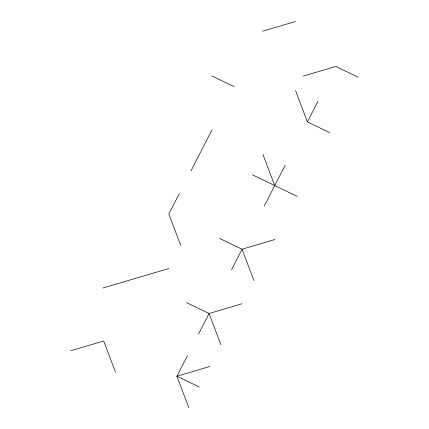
<?xml version="1.0" encoding="UTF-8"?>
<svg xmlns="http://www.w3.org/2000/svg" width="429" height="429" viewBox="0 0 429 429"><rect width="100%" height="100%" fill="white"/><g stroke="black" fill="none" stroke-linecap="round" stroke-linejoin="round"><path stroke-width="0.64" d="M179.381 193.474L168.844 214.012L180.711 245.334M190.975 170.881L212.049 129.799M187.446 355.689L176.909 376.233L188.776 407.55M198.557 334.035L209.095 313.497L242.036 303.737M231.521 269.782L242.058 249.238L275 239.479M264.189 206.108L285.264 165.026M329.794 132.674L307.389 121.895L317.927 101.357M262.628 31.21L295.57 21.45M302.901 76.196L335.843 66.436L358.247 77.215M102.939 288.031L168.822 268.511M70.753 350.761L103.695 341.001L115.562 372.324M209.851 366.468L176.909 376.233L199.313 387.012M211.776 75.89L234.18 86.669M252.322 174.785L297.131 196.348M219.653 238.46L242.058 249.238L253.925 280.561M186.69 302.718L209.095 313.497L220.956 344.814M295.527 90.573L307.389 121.895M262.859 154.247L274.726 185.569"/></g></svg>
